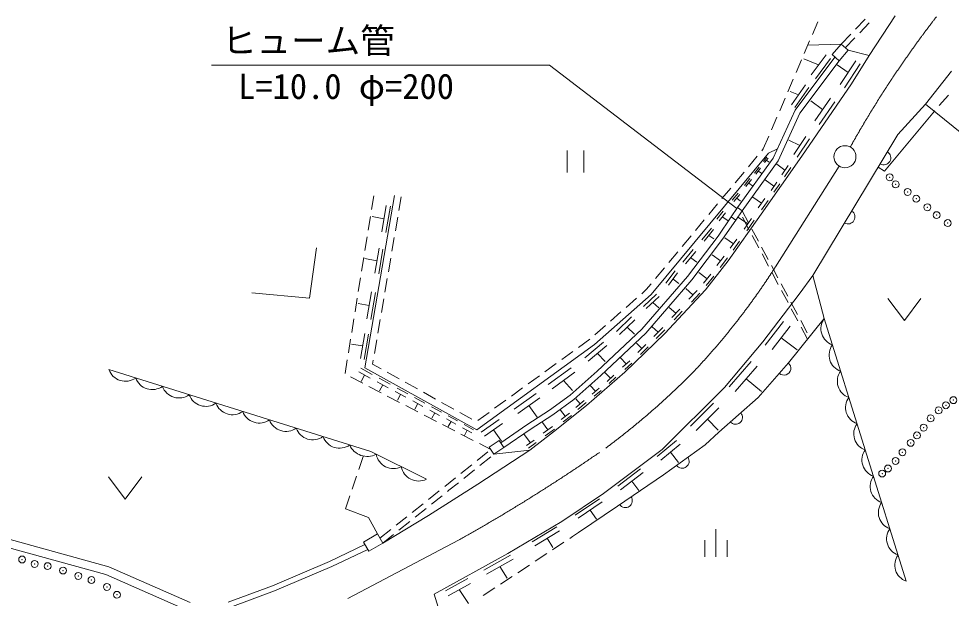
# Model space of a CAD drawing. Units: millimetres, scale not verified. Extents: x 40000 to 680000, y 20000 to 380000.
# Drawn here: x 195986 to 263434, y 277040 to 318972 of the extents above; entities that cross this region are included whole.
import ezdxf
from ezdxf.enums import TextEntityAlignment as Align

# ---------------------------------------------------------------- set-up
doc = ezdxf.new("R2010")
doc.units = ezdxf.units.MM
doc.header["$LTSCALE"] = 1000
doc.header["$PDMODE"] = 32
doc.header["$PDSIZE"] = 500
doc.linetypes.add('CHAIN', pattern=[18.5, 12, -1.5, 3.5, -1.5])
for name, color, linetype, lineweight in [('M-BGD', 7, 'Continuous', 13), ('M-BMK', 2, 'CHAIN', 13), ('M-BMK-SRVR', 3, 'Continuous', 13), ('M-STR-HTXT', 7, 'Continuous', 13)]:
    doc.layers.add(name, color=color, linetype=linetype, lineweight=lineweight)
doc.styles.add('ＭＳ ゴシック', font='')
doc.styles.get('ＭＳ ゴシック').set_extended_font_data('MS Gothic')

# ---------------------------------------------------------------- blocks, each defined once
blk = doc.blocks.new('田')
at = {"color": 7, "linetype": 'Continuous', "lineweight": 13}
for p, q in [((-0.75, 2), (-0.75, 0)), ((0.75, 0), (0.75, 2))]:
    blk.add_line(p, q, dxfattribs=at)
blk = doc.blocks.new('畑')
at = {"color": 7, "linetype": 'Continuous', "lineweight": 13}
for p, q in [((-1.5, 2), (0, 0)), ((0, 0), (1.5, 2))]:
    blk.add_line(p, q, dxfattribs=at)
blk = doc.blocks.new('荒地')
at = {"color": 7, "linetype": 'Continuous', "lineweight": 13}
for p, q in [((0, 0), (0, 2.5)), ((-1, 1.5), (-1, 0)), ((1, 1.5), (1, 0))]:
    blk.add_line(p, q, dxfattribs=at)
blk = doc.blocks.new('open_arrow')
at = {"color": 0, "linetype": 'Continuous', "lineweight": -2}
blk.add_lwpolyline([(7.5, 1.25), (0, 0), (7.5, -1.25)], dxfattribs=at)

msp = doc.modelspace()

# ---------------------------------------------------------------- linework, layer by layer
at = {"layer": 'M-BGD'}
for p, q in [((257496, 316303), (259371, 319172)), ((253383, 317822), (253778, 318741)), ((256504, 318204), (257199, 318923)), ((256807, 317942), (257502, 318660)), ((255460, 317127), (256156, 317845)), ((252792, 316444), (253186, 317363)), ((255460, 317127), (253056, 317058)), ((255460, 317127), (254805, 316369)), ((255971, 316684), (255460, 317127)), ((255763, 316864), (256459, 317583)), ((254380, 316366), (253296, 314911)), ((254805, 316369), (255315, 315927)), ((255315, 315927), (255971, 316684)), ((255971, 316684), (257496, 316303)), ((255012, 316189), (252138, 312342)), ((252201, 315065), (252595, 315984)), ((252484, 312137), (255315, 315927)), ((253838, 315639), (252762, 316067)), ((254687, 316081), (253603, 314626)), ((256520, 315930), (255404, 314209)), ((256830, 315699), (255713, 313978)), ((256224, 314266), (257496, 316303)), ((255962, 315070), (255188, 315630)), ((261556, 312796), (263446, 315174)), ((251610, 313686), (252004, 314605)), ((252381, 313455), (251776, 313713)), ((252887, 314178), (251875, 312731)), ((253118, 313984), (252106, 312537)), ((252615, 309036), (256224, 314266)), ((251019, 312308), (251413, 313227)), ((254118, 312395), (253270, 313034)), ((254683, 313213), (253553, 311577)), ((263216, 313438), (262561, 312682)), ((252138, 312342), (250558, 308885)), ((255013, 312944), (253883, 311309)), ((261556, 312796), (259572, 310588)), ((261556, 312796), (269224, 306596)), ((262234, 312304), (262205, 312271)), ((250427, 310929), (250821, 311848)), ((250906, 308682), (252484, 312137)), ((262205, 312271), (258590, 307936)), ((249836, 309551), (250230, 310470)), ((252922, 310457), (252033, 309143)), ((253178, 310267), (252288, 308953)), ((259572, 310588), (253410, 300400)), ((252467, 309802), (251689, 310176)), ((241733, 299018), (250221, 309231)), ((248762, 308259), (249401, 309028)), ((249692, 304834), (252615, 309036)), ((249721, 309412), (249836, 309551)), ((249842, 308637), (250088, 308945)), ((250221, 309231), (250869, 309564)), ((250558, 308885), (247975, 305306)), ((248303, 305077), (250906, 308682)), ((249930, 308578), (250176, 308886)), ((250053, 308732), (250259, 308595)), ((251397, 308016), (250809, 308443)), ((251626, 308351), (251167, 307680)), ((247804, 307105), (248443, 307874)), ((249189, 307801), (249539, 308232)), ((249288, 307734), (249637, 308164)), ((249463, 307949), (249693, 307792)), ((251832, 308212), (251373, 307541)), ((258590, 307936), (258140, 308220)), ((248466, 306909), (248869, 307413)), ((248582, 306827), (248986, 307331)), ((248784, 307079), (249056, 306888)), ((250606, 306843), (249977, 307303)), ((250819, 307146), (250394, 306539)), ((251022, 307017), (250597, 306410)), ((246845, 305951), (247484, 306720)), ((247590, 305844), (248007, 306341)), ((247709, 305745), (248126, 306243)), ((223164, 306174), (221025, 293705)), ((221667, 306145), (221507, 305158)), ((223657, 306089), (223488, 305104)), ((245886, 304798), (246525, 305567)), ((247918, 305994), (248195, 305764)), ((249704, 305614), (249075, 306057)), ((249941, 305953), (249467, 305276)), ((250177, 305809), (249702, 305133)), ((222567, 305450), (222240, 303543)), ((222865, 305409), (222538, 303502)), ((246472, 304470), (246929, 305046)), ((246642, 304356), (247099, 304932)), ((247975, 305306), (247511, 304625)), ((247842, 304399), (248306, 305081)), ((248306, 305081), (247975, 305306)), ((248303, 305077), (248774, 304194)), ((221427, 304664), (221268, 303677)), ((222404, 304496), (221540, 304654)), ((223403, 304611), (223234, 303625)), ((244927, 303644), (245567, 304413)), ((247513, 304627), (246567, 303244)), ((246871, 304644), (247267, 304378)), ((246892, 303010), (247842, 304399)), ((247294, 301457), (249692, 304834)), ((247511, 304625), (247842, 304399)), ((248712, 304131), (248045, 304579)), ((248800, 303721), (248329, 304603)), ((248980, 304509), (248444, 303753)), ((249185, 304384), (248648, 303628)), ((245399, 302981), (246082, 303816)), ((245556, 302877), (246238, 303712)), ((249009, 303753), (249480, 302871)), ((221188, 303183), (221028, 302196)), ((223149, 303133), (222980, 302147)), ((243969, 302490), (244608, 303260)), ((246567, 303244), (244358, 300320)), ((244670, 300068), (246892, 303010)), ((245897, 303294), (246263, 303052)), ((247686, 302688), (247059, 303114)), ((247921, 303017), (247450, 302358)), ((248121, 302876), (247650, 302217)), ((249507, 302397), (249036, 303280)), ((217013, 298757), (217536, 302391)), ((222053, 302359), (221746, 300570)), ((222330, 302292), (222023, 300504)), ((244022, 301362), (244764, 302268)), ((249716, 302430), (250187, 301548)), ((220948, 301703), (220788, 300715)), ((221899, 301465), (221011, 301623)), ((222896, 301654), (222727, 300669)), ((243010, 301337), (243649, 302106)), ((244212, 301226), (244954, 302132)), ((244583, 301679), (245027, 301364)), ((246744, 301453), (246137, 301890)), ((247004, 301801), (246485, 301105)), ((247241, 301664), (246722, 300968)), ((250213, 301074), (249742, 301956)), ((242051, 300183), (242691, 300952)), ((245665, 299350), (247294, 301457)), ((250422, 301107), (250893, 300225)), ((220708, 300222), (220549, 299235)), ((222642, 300176), (222473, 299190)), ((244358, 300320), (241060, 296502)), ((242795, 299829), (243454, 300723)), ((242977, 299688), (243636, 300582)), ((245774, 300162), (245175, 300621)), ((246043, 300492), (245505, 299832)), ((246249, 300334), (245711, 299674)), ((250920, 299751), (250449, 300633)), ((252425, 299042), (253410, 300400)), ((253410, 300400), (254239, 297271)), ((241349, 296224), (244670, 300068)), ((241374, 299368), (241732, 299799)), ((243307, 300135), (243732, 299806)), ((251129, 299784), (251600, 298902)), ((212855, 299136), (217013, 298757)), ((221504, 299209), (221169, 297256)), ((221791, 299151), (221456, 297198)), ((237624, 295411), (241733, 299018)), ((241043, 299078), (241374, 299368)), ((241180, 298157), (242110, 299040)), ((241374, 297995), (242304, 298877)), ((242707, 296190), (245665, 299350)), ((244746, 298994), (244233, 299462)), ((245051, 299314), (244440, 298675)), ((245254, 299113), (244642, 298474)), ((249793, 295588), (252425, 299042)), ((251626, 298428), (251155, 299310)), ((220469, 298741), (220309, 297754)), ((221336, 298232), (220526, 298372)), ((222388, 298697), (222219, 297712)), ((239916, 298088), (240668, 298748)), ((241839, 298436), (242292, 298056)), ((251835, 298460), (252306, 297578)), ((238789, 297098), (239540, 297758)), ((243513, 297660), (243028, 298082)), ((243803, 297969), (243222, 297351)), ((243975, 297808), (243394, 297189)), ((252333, 297105), (251862, 297987)), ((220229, 297260), (220069, 296273)), ((222135, 297219), (221966, 296233)), ((239221, 296336), (240312, 297407)), ((239444, 296121), (240535, 297192)), ((249976, 295365), (251292, 297059)), ((254239, 297271), (251666, 294077)), ((252542, 297137), (253013, 296255)), ((254239, 297271), (260173, 278277)), ((221013, 296199), (220702, 294390)), ((221274, 296137), (220963, 294328)), ((237661, 296109), (238413, 296769)), ((241060, 296502), (237810, 293461)), ((238080, 293165), (241349, 296224)), ((239830, 293410), (242707, 296190)), ((239989, 296657), (240510, 296155)), ((242244, 296305), (241810, 296677)), ((242559, 296620), (241930, 295989)), ((242715, 296466), (242085, 295836)), ((250469, 295039), (251785, 296733)), ((253039, 295781), (252568, 296663)), ((219990, 295780), (219830, 294792)), ((220858, 295295), (220053, 295436)), ((221881, 295741), (221712, 294755)), ((236475, 295194), (237284, 295782)), ((236919, 294446), (238278, 295579)), ((241057, 295111), (240659, 295506)), ((247025, 292293), (249793, 295588)), ((251127, 295886), (252275, 295021)), ((229127, 289239), (237624, 295411)), ((235261, 294312), (236070, 294900)), ((237159, 294195), (238518, 295328)), ((237839, 294762), (238399, 294177)), ((241344, 295392), (240770, 294829)), ((241517, 295238), (240943, 294674)), ((219750, 294299), (219590, 293312)), ((221628, 294262), (221578, 293971)), ((239923, 293996), (239504, 294426)), ((240183, 294223), (239664, 293760)), ((247367, 292333), (248958, 294180)), ((251666, 294077), (249464, 291565)), ((221445, 287658), (202514, 293583)), ((220583, 293417), (221409, 292962)), ((220733, 293689), (221559, 293234)), ((221025, 293705), (229127, 289239)), ((221578, 293971), (222195, 293631)), ((234047, 293431), (234856, 294019)), ((234285, 292517), (235932, 293708)), ((237810, 293461), (235873, 291737)), ((237051, 290997), (239830, 293410)), ((240337, 294063), (239818, 293600)), ((247804, 291997), (249395, 293844)), ((219978, 293053), (220866, 292594)), ((220996, 293190), (220746, 292737)), ((222064, 292962), (222858, 292524)), ((222633, 293390), (223509, 292907)), ((232834, 292549), (233643, 293137)), ((234562, 292204), (236209, 293396)), ((235385, 292800), (236032, 292071)), ((236124, 291425), (238080, 293165)), ((238781, 292959), (238378, 293379)), ((239030, 293188), (238532, 292730)), ((239180, 293031), (238682, 292574)), ((248600, 292920), (249709, 291998)), ((221310, 292364), (222198, 291905)), ((221920, 292701), (222714, 292263)), ((222317, 292482), (222077, 292047)), ((223360, 292254), (224123, 291834)), ((223947, 292666), (224822, 292183)), ((231620, 291668), (232429, 292256)), ((237711, 292022), (237323, 292429)), ((237961, 292234), (237462, 291809)), ((238104, 292082), (237605, 291658)), ((242518, 287808), (247025, 292293)), ((222643, 291675), (223531, 291216)), ((223222, 292003), (223985, 291583)), ((223603, 291793), (223373, 291375)), ((224622, 291565), (225355, 291161)), ((225260, 291942), (226136, 291459)), ((231812, 290721), (233406, 291857)), ((232075, 290410), (233669, 291546)), ((235873, 291737), (234382, 290652)), ((234610, 290323), (236124, 291425)), ((236587, 291098), (236269, 291479)), ((249464, 291565), (246611, 289054)), ((223975, 290986), (224863, 290527)), ((224489, 291324), (225222, 290920)), ((224855, 291122), (224634, 290720)), ((225850, 290895), (226554, 290507)), ((226574, 291217), (227450, 290735)), ((230406, 290786), (231215, 291374)), ((232872, 290978), (233480, 290137)), ((234668, 289085), (237051, 290997)), ((236886, 291347), (236287, 290850)), ((237028, 291204), (236430, 290706)), ((244577, 289501), (246225, 291149)), ((244970, 289176), (246617, 290823)), ((225307, 290297), (226195, 289838)), ((225722, 290663), (226426, 290275)), ((226074, 290469), (225861, 290083)), ((227045, 290242), (227721, 289870)), ((227888, 290493), (228763, 290011)), ((229193, 289905), (230002, 290492)), ((234382, 290652), (232743, 289579)), ((232966, 289247), (234610, 290323)), ((235516, 290213), (235163, 290662)), ((235809, 290442), (235224, 289984)), ((235953, 290265), (235368, 289807)), ((226640, 289608), (227528, 289149)), ((226923, 290020), (227598, 289647)), ((227261, 289834), (227056, 289463)), ((228090, 289382), (228765, 289010)), ((228212, 289605), (228888, 289232)), ((229426, 289050), (230724, 289965)), ((229667, 288763), (230965, 289678)), ((232743, 289579), (230847, 288277)), ((234250, 289236), (233865, 289750)), ((234579, 289477), (233921, 288994)), ((245793, 289999), (246573, 289214)), ((227972, 288919), (228860, 288460)), ((228428, 289196), (228224, 288826)), ((230316, 289220), (230911, 288413)), ((231069, 287945), (232966, 289247)), ((232989, 288285), (232546, 288887)), ((232952, 287763), (234668, 289085)), ((234725, 289283), (234066, 288800)), ((246611, 289054), (245624, 288141)), ((229304, 288230), (230133, 287802)), ((230014, 287979), (230727, 288455)), ((230727, 288455), (231069, 287945)), ((233271, 288483), (232706, 288086)), ((233416, 288305), (232851, 287908)), ((242167, 287292), (243556, 288468)), ((242422, 287025), (243811, 288202)), ((245624, 288141), (242612, 285980)), ((225467, 285656), (221445, 287658)), ((229139, 287007), (229920, 287632)), ((229186, 285305), (232952, 287763)), ((230356, 287468), (230014, 287979)), ((231069, 287945), (230356, 287468)), ((230356, 287468), (232952, 287763)), ((238285, 284628), (242518, 287808)), ((243116, 287613), (243705, 286872)), ((220579, 286356), (220903, 287302)), ((227968, 286070), (228749, 286695)), ((229345, 286655), (230125, 287282)), ((228176, 285716), (228956, 286342)), ((242612, 285980), (239281, 283712)), ((239314, 285157), (240961, 286400)), ((239505, 284893), (241152, 286137)), ((220094, 284936), (220418, 285883)), ((226797, 285133), (227578, 285758)), ((227106, 284855), (227787, 285402)), ((240328, 285515), (240832, 284846)), ((202294, 278756), (180696, 284731)), ((202496, 279323), (180932, 285288)), ((225620, 283037), (229186, 285305)), ((225625, 284196), (226406, 284821)), ((227007, 284776), (227106, 284855)), ((219610, 283517), (219933, 284463)), ((225834, 283841), (226616, 284465)), ((235265, 282592), (238285, 284628)), ((236231, 283065), (237979, 284248)), ((236435, 282834), (238183, 284018)), ((219610, 283517), (221293, 282883)), ((224454, 283259), (225235, 283884)), ((224661, 282906), (225443, 283530)), ((239281, 283712), (236463, 281798)), ((237309, 283426), (237782, 282773)), ((221293, 282883), (221926, 281702)), ((222315, 281036), (225620, 283037)), ((223282, 282322), (224063, 282947)), ((222111, 281385), (222892, 282010)), ((223488, 281971), (224270, 282595)), ((231352, 280281), (235265, 282592)), ((233123, 281130), (234905, 282206)), ((220919, 281113), (221926, 281702)), ((221926, 281702), (222315, 281036)), ((222315, 281036), (223097, 281660)), ((233306, 280845), (235087, 281921)), ((234196, 281383), (234623, 280719)), ((235839, 281379), (236042, 281513)), ((236463, 281798), (236042, 281513)), ((218476, 279705), (221031, 280923)), ((221308, 280448), (220919, 281113)), ((222315, 281036), (221308, 280448)), ((234588, 280552), (235422, 281103)), ((221233, 280576), (218640, 279340)), ((226027, 277341), (231352, 280281)), ((229627, 279088), (231545, 280171)), ((233337, 279724), (234171, 280276)), ((208377, 276733), (202496, 279323)), ((214332, 277953), (218476, 279705)), ((218640, 279340), (214479, 277582)), ((229825, 278798), (231743, 279881)), ((230784, 279339), (231324, 278508)), ((232085, 278897), (232920, 279449)), ((208144, 276180), (202294, 278756)), ((230834, 278070), (231668, 278621)), ((211142, 276764), (214332, 277953)), ((226847, 277583), (228467, 278477)), ((227038, 277221), (228659, 278115)), ((214479, 277582), (211269, 276384)), ((227585, 272353), (226027, 277341)), ((227849, 277668), (228507, 276669)), ((229583, 277242), (230417, 277794))]:
    msp.add_line(p, q, dxfattribs=at)
for centre, radius, start, end in [((258553, 308903), 500, 238.83062, 58.83062), ((255965, 304625), 500, 238.83062, 58.83062), ((255242, 296542), 1240, 143.98786, 250.71475), ((255835, 294642), 1240, 143.98786, 250.71475), ((203714, 294022), 1278, 200.11355, 305.1307), ((251324, 293687), 500, 228.76403, 48.76403), ((256429, 292743), 1240, 143.98786, 250.71475), ((205649, 293416), 1278, 200.11355, 305.1307), ((207583, 292811), 1278, 200.11355, 305.1307), ((209518, 292205), 1278, 200.11355, 305.1307), ((257022, 290844), 1240, 143.98786, 250.71475), ((211453, 291600), 1278, 200.11355, 305.1307), ((213388, 290994), 1278, 200.11355, 305.1307), ((247829, 290126), 500, 221.36181, 41.36181), ((215323, 290389), 1278, 200.11355, 305.1307), ((257616, 288944), 1240, 143.98786, 250.71475), ((217258, 289783), 1278, 200.11355, 305.1307), ((219193, 289178), 1278, 200.11355, 305.1307), ((221191, 288678), 1376, 203.35399, 297.97189), ((223091, 287707), 1278, 191.02743, 296.04457), ((258209, 287045), 1240, 143.98786, 250.71475), ((243972, 286956), 500, 215.665, 35.665), ((224906, 286804), 1278, 191.02743, 296.04457), ((258803, 285146), 1240, 143.98786, 250.71475), ((239863, 284108), 500, 214.24903, 34.24903), ((259396, 283246), 1240, 143.98786, 250.71475), ((259990, 281347), 1240, 143.98786, 250.71475), ((260583, 279448), 1240, 143.98786, 250.71475)]:
    msp.add_arc(centre, radius, start, end, dxfattribs=at)
for p in [(258980, 307500), (259405, 306986), (260273, 306437), (260893, 305943), (261703, 305326), (262371, 304759), (263171, 304182), (263585, 291375), (262512, 290635), (263038, 291010), (261935, 290058), (261428, 289390), (260942, 288823), (260497, 288287), (259899, 287608), (258848, 286433), (259398, 286977), (258431, 286069), (196238, 279849), (197142, 279530), (198081, 279370), (199197, 279051), (200296, 278662), (201252, 278360), (202369, 277864), (203095, 277297)]:
    msp.add_point(p, dxfattribs=at)
at = {"layer": 'M-BMK'}
for p, q in [((250715, 301019), (255311, 308304)), ((219792, 277032), (227797, 281248))]:
    msp.add_line(p, q, dxfattribs=at)
for centre, radius, start, end in [((322205, 272767), 75693, 142.25757, 150.81092), ((207511, 328632), 51274, 316.66924, 327.41687), ((205786, 331888), 54777, 306.59349, 315.42964), ((165701, 392298), 127232, 299.21273, 304.86892)]:
    msp.add_arc(centre, radius, start, end, dxfattribs=at)
at = {"layer": 'M-BMK-SRVR'}
msp.add_circle((255738, 308981), 800, dxfattribs=at)
at = {"layer": 'M-STR-HTXT'}
msp.add_lwpolyline([(247925, 305233), (234376, 315612), (209931, 315612)], dxfattribs=at)

# ---------------------------------------------------------------- block references
at = {"layer": 'M-BGD', "xscale": 800, "yscale": 800}
for name, p in [('田', (236251, 307831)), ('畑', (260034, 297139)), ('畑', (203689, 284220)), ('荒地', (246411, 280053))]:
    msp.add_blockref(name, p, dxfattribs=at)
at = {"layer": 'M-STR-HTXT', "rotation": 142.5}
msp.add_blockref('open_arrow', (247925, 305233), dxfattribs=at)

# ---------------------------------------------------------------- texts
at = {"layer": 'M-STR-HTXT', "style": 'ＭＳ ゴシック'}
msp.add_text('ヒューム管', height=1833, dxfattribs=at).set_placement((210681, 315912), align=Align.BOTTOM_LEFT)
msp.add_text('L=10.0 φ=200', height=1833, dxfattribs=at).set_placement((227466, 312612), align=Align.BOTTOM_RIGHT)

doc.saveas('drawing.dxf')
